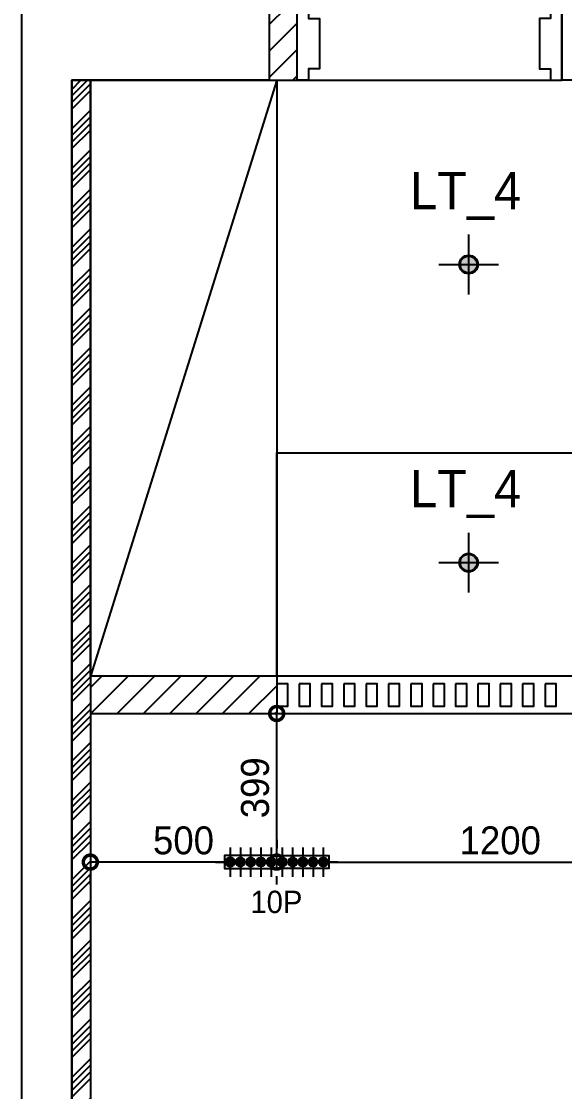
# Model space of a CAD drawing. Header units: inches. Extents: x 220271 to 272471, y 38563 to 64452.
# Drawn here: x 253393 to 254850, y 51765 to 54638 of the extents above; entities that cross this region are included whole.
import ezdxf

# ---------------------------------------------------------------- set-up
doc = ezdxf.new("R2010")
doc.units = ezdxf.units.IN
doc.header["$LTSCALE"] = 50
doc.header["$MEASUREMENT"] = 0
for name, color, linetype in [('0-ELC TEXT', 7, 'Continuous'), ('03-WAL NEW', 3, 'Continuous'), ('06-FUR', 6, 'Continuous'), ('07-DIM WAL', 5, 'Continuous'), ('3.기호.계단선', 30, 'Continuous'), ('F-WALL1', 2, 'Continuous'), ('RC-LIGHT', 7, 'Continuous'), ('도면층4', 4, 'Continuous'), ('설비', 140, 'Continuous')]:
    doc.layers.add(name, color=color, linetype=linetype)
doc.styles.add('스타일1', font='HY울릉도M.TTF')
doc.styles.add('코레일둥고', font='Korail_Round_Gothic_Medium.ttf')
doc.dimstyles.new('30', dxfattribs={"dimscale": 30, "dimtxt": 2.5, "dimasz": 2.5, "dimexe": 1.25, "dimexo": 2, "dimtad": 1, "dimdec": 0, "dimtxsty": '스타일1', "dimblk": 'DOTSMALL', "dimcen": 2.5, "dimclrd": 1, "dimclre": 1, "dimclrt": 7, "dimadec": 0, "dimazin": 0, "dimtfac": 1, "dimtdec": 0, "dimtix": 1, "dimtmove": 0, "dimatfit": 3, "dimldrblk": 'DOTSMALL', "dimfxl": 1.25, "dimarcsym": 0})

# ---------------------------------------------------------------- blocks, each defined once
blk = doc.blocks.new('메인도면')
at = {"layer": 'F-WALL1'}
for p, q in [((288206.2, 94140.8), (288206.2, 85885.1)), ((289656.2, 93510.8), (289656.2, 91685.8)), ((288871.2, 91880.8), (288871.2, 91685.8)), ((288871.2, 91685.8), (288341.2, 91685.8)), ((288341.2, 91685.8), (288341.2, 86085.8)), ((291641.2, 91685.8), (289656.2, 91685.8))]:
    blk.add_line(p, q, dxfattribs=at)
blk = doc.blocks.new('cjswjdeh')
at = {"layer": '03-WAL NEW', "transparency": 33554687}
h = blk.add_hatch(dxfattribs=at)
h.set_pattern_fill('_USER', color=256, scale=50, angle=45, pattern_type=0)
h.set_pattern_definition([(45, (25855, -50), (-35.355339, 35.355339), [])])
h.paths.add_polyline_path([(254132.9, 94064.8), (254057.9, 94064.8), (254057.9, 93869.8), (254132.9, 93869.8)])
h = blk.add_hatch(dxfattribs=at)
h.set_pattern_fill('_USER', color=256, scale=50, angle=45, pattern_type=0)
h.set_pattern_definition([(45, (25785, -5), (-35.355339, 35.355339), [])])
h.paths.add_polyline_path([(253577.9, 92269.8), (253577.9, 92169.8), (254077.9, 92169.8), (254077.9, 92209.8), (254077.9, 92229.8), (254077.9, 92269.8)])
at = {"layer": '3.기호.계단선'}
h = blk.add_hatch(dxfattribs=at)
h.set_pattern_fill('ANSI34', color=8, scale=100)
h.set_pattern_definition([(45, (25800, 39389.66), (-53.033009, 53.033009), []), (45, (25817.68, 39389.66), (-53.033009, 53.033009), []), (45, (25835.355, 39389.66), (-53.033009, 53.033009), []), (45, (25853.03, 39389.66), (-53.033009, 53.033009), [])])
h.paths.add_polyline_path([(256827.9, 88269.8), (253527.9, 88269.8), (253527.9, 93869.8), (253577.9, 93869.8), (253577.9, 88319.8), (256827.9, 88319.8)])
at = {"layer": '03-WAL NEW', "transparency": 33554687}
blk.add_line((254077.9, 92269.8), (254077.9, 92169.8), dxfattribs=at)
for points in [[(254132.9, 94064.8), (254057.9, 94064.8), (254057.9, 93869.8), (254132.9, 93869.8)], [(255777.9, 92269.8), (253577.9, 92269.8), (253577.9, 92169.8), (255777.9, 92169.8)]]:
    blk.add_lwpolyline(points, close=True, dxfattribs=at)
at = {"layer": '06-FUR', "color": 8}
blk.add_line((254077.9, 93869.8), (253577.9, 92269.8), dxfattribs=at)
for points in [[(254077.9, 92269.8), (253577.9, 92269.8), (253577.9, 93869.8), (254077.9, 93869.8)], [(254077.9, 92869.8), (255777.9, 92869.8), (255777.9, 92269.8), (254077.9, 92269.8)], [(254077.9, 92249.8), (254077.9, 92189.8), (254107.9, 92189.8), (254107.9, 92249.8)], [(254137.9, 92249.8), (254137.9, 92189.8), (254167.9, 92189.8), (254167.9, 92249.8)], [(254197.9, 92249.8), (254197.9, 92189.8), (254227.9, 92189.8), (254227.9, 92249.8)], [(254257.9, 92249.8), (254257.9, 92189.8), (254287.9, 92189.8), (254287.9, 92249.8)], [(254317.9, 92249.8), (254317.9, 92189.8), (254347.9, 92189.8), (254347.9, 92249.8)], [(254377.9, 92249.8), (254377.9, 92189.8), (254407.9, 92189.8), (254407.9, 92249.8)], [(254437.9, 92249.8), (254437.9, 92189.8), (254467.9, 92189.8), (254467.9, 92249.8)], [(254497.9, 92249.8), (254497.9, 92189.8), (254527.9, 92189.8), (254527.9, 92249.8)], [(254557.9, 92249.8), (254557.9, 92189.8), (254587.9, 92189.8), (254587.9, 92249.8)], [(254617.9, 92249.8), (254617.9, 92189.8), (254647.9, 92189.8), (254647.9, 92249.8)], [(254677.9, 92249.8), (254677.9, 92189.8), (254707.9, 92189.8), (254707.9, 92249.8)], [(254737.9, 92249.8), (254737.9, 92189.8), (254767.9, 92189.8), (254767.9, 92249.8)], [(254797.9, 92249.8), (254797.9, 92189.8), (254827.9, 92189.8), (254827.9, 92249.8)]]:
    blk.add_lwpolyline(points, close=True, dxfattribs=at)
at = {"layer": '3.기호.계단선', "color": 8}
blk.add_lwpolyline([(256827.9, 88269.8), (253527.9, 88269.8), (253527.9, 93869.8), (253577.9, 93869.8), (253577.9, 88319.8), (256827.9, 88319.8), (256827.9, 88269.8)], dxfattribs=at)
at = {"layer": '도면층4', "color": 8}
blk.add_line((254132.9, 93869.8), (254842.9, 93869.8), dxfattribs=at)
for points in [[(254132.9, 94064.8), (254162.9, 94064.8), (254162.9, 94034.8), (254192.9, 94034.8), (254192.9, 93899.8), (254162.9, 93899.8), (254162.9, 93869.8), (254132.9, 93869.8), (254132.9, 94064.8)], [(254842.9, 94064.8), (254812.9, 94064.8), (254812.9, 94034.8), (254782.9, 94034.8), (254782.9, 93899.8), (254812.9, 93899.8), (254812.9, 93869.8), (254842.9, 93869.8), (254842.9, 94064.8)]]:
    blk.add_lwpolyline(points, dxfattribs=at)
blk.add_blockref('메인도면', (-34813.2, 2184))
blk = doc.blocks.new('1')
at = {"linetype": 'Continuous'}
h = blk.add_hatch(color=4, dxfattribs=at)
h.dxf.hatch_style = 1
edge = h.paths.add_edge_path()
edge.add_arc((11539653.5, -14273503.8), 37.5, 0, 360)
at = {"color": 1, "linetype": 'Continuous'}
for p, q in [((11539653.5, -14273637.1), (11539653.5, -14273370.5)), ((11539520.2, -14273503.8), (11539786.8, -14273503.8))]:
    blk.add_line(p, q, dxfattribs=at)
at = {"color": 4, "linetype": 'Continuous'}
for radius in [41.5, 37.5]:
    blk.add_circle((11539653.5, -14273503.8), radius, dxfattribs=at)
blk = doc.blocks.new("5RN'")
at = {"layer": 'RC-LIGHT'}
blk.add_lwpolyline([(188137.5, 27400.3), (188277.5, 27400.3), (188277.5, 27435.3), (188137.5, 27435.3)], close=True, dxfattribs=at)
at = {"layer": 'RC-LIGHT', "yscale": 0.2948704765105351, "zscale": 0.2948704765105351}
for p, xscale in [((-3214550.6, 4236252.7), 0.2948704765105351), ((-3214523.1, 4236252.7), 0.2948704765105351), ((3590910.6, 4236252.7), -0.2948704765105351), ((3590938.1, 4236252.7), -0.2948704765105351), ((3590965.5, 4236252.7), -0.2948704765105351)]:
    blk.add_blockref('1', p, dxfattribs=dict(at, xscale=xscale))
blk = doc.blocks.new('_DOTSMALL')
at = {"color": 0, "linetype": 'ByBlock', "const_width": 0.5}
blk.add_lwpolyline([(-0.0625, 0, 1), (0.0625, 0, 1)], format="xyb", close=True, dxfattribs=at)
blk = doc.blocks.new('*D172')
at = {"layer": '07-DIM WAL', "color": 1, "lineweight": -2, "transparency": 16777216}
for p, q in [((254077.9, 52381.3), (253577.9, 52381.3)), ((253577.9, 52321.3), (253577.9, 52343.8)), ((254077.9, 52321.3), (254077.9, 52343.8))]:
    blk.add_line(p, q, dxfattribs=at)
at = {"layer": 'Defpoints', "color": 0, "transparency": 16777216}
for p in [(253577.9, 52381.3), (253577.9, 52381.3), (254077.9, 52381.3)]:
    blk.add_point(p, dxfattribs=at)
at = {"layer": '07-DIM WAL', "color": 1, "lineweight": -2, "transparency": 16777216, "xscale": 75, "yscale": 75, "zscale": 75, "rotation": 180}
blk.add_blockref('_DOTSMALL', (253577.9, 52381.3), dxfattribs=at)
at = {"layer": '07-DIM WAL', "color": 1, "lineweight": -2, "transparency": 16777216, "xscale": 75, "yscale": 75, "zscale": 75}
blk.add_blockref('_DOTSMALL', (254077.9, 52381.3), dxfattribs=at)
at = {"layer": '07-DIM WAL', "color": 7, "transparency": 16777216, "insert": (253827.9, 52439.1), "char_height": 75, "attachment_point": 5, "style": '스타일1'}
blk.add_mtext('500', dxfattribs=at)
blk = doc.blocks.new('*D173')
at = {"layer": '07-DIM WAL', "color": 1, "lineweight": -2, "transparency": 16777216}
for p, q in [((254077.9, 52441.3), (254077.9, 52418.8)), ((254077.9, 52381.3), (255277.9, 52381.3)), ((255277.9, 52321.3), (255277.9, 52343.8))]:
    blk.add_line(p, q, dxfattribs=at)
at = {"layer": 'Defpoints', "color": 0, "transparency": 16777216}
for p in [(254077.9, 52381.3), (255277.9, 52381.3), (255277.9, 52381.3)]:
    blk.add_point(p, dxfattribs=at)
at = {"layer": '07-DIM WAL', "color": 1, "lineweight": -2, "transparency": 16777216, "xscale": 75, "yscale": 75, "zscale": 75, "rotation": 180}
blk.add_blockref('_DOTSMALL', (254077.9, 52381.3), dxfattribs=at)
at = {"layer": '07-DIM WAL', "color": 1, "lineweight": -2, "transparency": 16777216, "xscale": 75, "yscale": 75, "zscale": 75}
blk.add_blockref('_DOTSMALL', (255277.9, 52381.3), dxfattribs=at)
at = {"layer": '07-DIM WAL', "color": 7, "transparency": 16777216, "insert": (254677.9, 52439.1), "char_height": 75, "attachment_point": 5, "style": '스타일1'}
blk.add_mtext('1200', dxfattribs=at)
blk = doc.blocks.new('*D177')
at = {"layer": '07-DIM WAL', "color": 1, "lineweight": -2, "transparency": 16777216}
for p, q in [((254017.9, 52780.1), (254040.4, 52780.1)), ((254077.9, 52381.3), (254077.9, 52780.1)), ((254017.9, 52381.3), (254040.4, 52381.3))]:
    blk.add_line(p, q, dxfattribs=at)
at = {"layer": 'Defpoints', "color": 0, "transparency": 16777216}
for p in [(254077.9, 52780.1), (254077.9, 52780.1), (254077.9, 52381.3)]:
    blk.add_point(p, dxfattribs=at)
at = {"layer": '07-DIM WAL', "color": 1, "lineweight": -2, "transparency": 16777216, "xscale": 75, "yscale": 75, "zscale": 75}
for p, rotation in [((254077.9, 52780.1), 90), ((254077.9, 52381.3), 270)]:
    blk.add_blockref('_DOTSMALL', p, dxfattribs=dict(at, rotation=rotation))
at = {"layer": '07-DIM WAL', "color": 7, "transparency": 16777216, "insert": (254020.2, 52580.7), "char_height": 75, "attachment_point": 5, "rotation": 90, "style": '스타일1'}
blk.add_mtext('399', dxfattribs=at)

msp = doc.modelspace()

# ---------------------------------------------------------------- block references
at = {"layer": '07-DIM WAL'}
msp.add_blockref('cjswjdeh', (0, -39389.7), dxfattribs=at)
at = {"layer": 'RC-LIGHT', "xscale": 0.6024096385271789, "yscale": 0.6024096385271789, "zscale": 0.6024096385271789, "rotation": 270}
for p in [(8853089.2, 7005583.6), (8853089.2, 7004783.6)]:
    msp.add_blockref('1', p, dxfattribs=at)
at = {"layer": 'RC-LIGHT', "rotation": 179.9999999999999}
msp.add_blockref("5RN'", (442215.4, 79799.2), dxfattribs=at)
at = {"layer": 'RC-LIGHT', "xscale": -1, "rotation": 179.9999999999999}
msp.add_blockref("5RN'", (65940.5, 79799.2), dxfattribs=at)

# ---------------------------------------------------------------- texts
at = {"layer": '0-ELC TEXT', "style": '코레일둥고'}
msp.add_text('10P', height=60, dxfattribs=at).set_placement((254007.3, 52244.5))
at = {"layer": '설비', "color": 30, "style": '코레일둥고'}
for p in [(254435.7, 54133.7), (254435.7, 53333.7)]:
    msp.add_text('LT_4', height=100, dxfattribs=at).set_placement(p)

# ---------------------------------------------------------------- dimensions: what is measured, and where the dimension line sits
at = {"layer": '07-DIM WAL'}
dim = msp.add_linear_dim(base=(254077.9, 52780.1), p1=(254077.9, 52381.3), p2=(254077.9, 52780.1), angle=90, dimstyle='30', dxfattribs=at)
dim.commit()
dim.dimension.update_dxf_attribs({"geometry": '*D177', "text_midpoint": (254020.2, 52580.7)})
for base, p2, picture, middle in [((253577.9, 52381.3), (253577.9, 52381.3), '*D172', (253827.9, 52439.1)), ((255277.9, 52381.3), (255277.9, 52381.3), '*D173', (254677.9, 52439.1))]:
    dim = msp.add_linear_dim(base=base, p1=(254077.9, 52381.3), p2=p2, dimstyle='30', dxfattribs=at)
    dim.commit()
    dim.dimension.update_dxf_attribs({"geometry": picture, "text_midpoint": middle})

doc.saveas('drawing.dxf')
